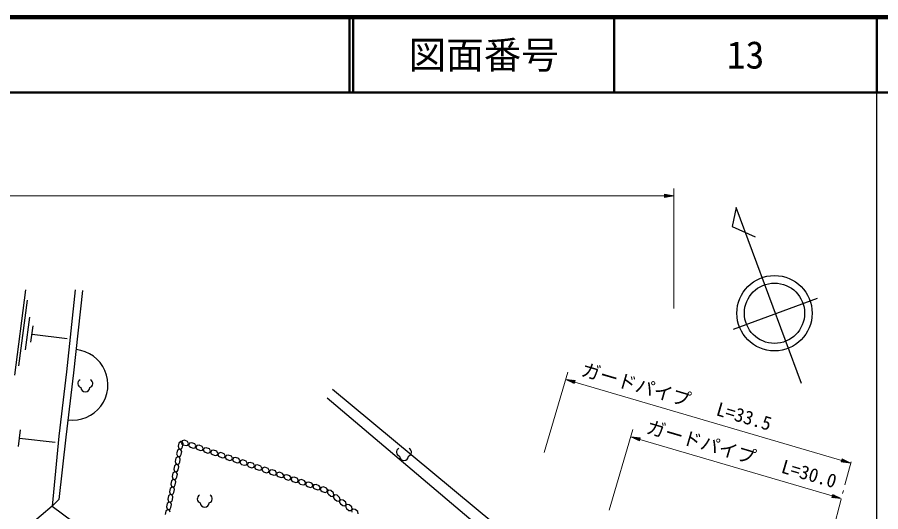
# Model space of a CAD drawing. Units: millimetres, scale not verified. Extents: x 40000 to 680000, y 20000 to 380000.
# Drawn here: x 464489 to 579500, y 314179 to 380000 of the extents above; entities that cross this region are included whole.
import ezdxf
from ezdxf.enums import TextEntityAlignment as Align

# ---------------------------------------------------------------- set-up
doc = ezdxf.new("R2010")
doc.units = ezdxf.units.MM
doc.header["$LTSCALE"] = 1000
for name, color, linetype, lineweight in [('M-BGD', 7, 'Continuous', 25), ('M-BMK-HTXT', 7, 'Continuous', 13), ('M-STR-HTXT', 7, 'Continuous', 13), ('M-TTL', 2, 'Continuous', 140), ('M-TTL-BAND', 7, 'Continuous', 25), ('M-TTL-LINE', 7, 'Continuous', 50)]:
    doc.layers.add(name, color=color, linetype=linetype, lineweight=lineweight)
doc.layers.add('M-TTL-TXT', color=7, linetype='Continuous')
doc.styles.add('ＭＳ ゴシック', font='')
doc.styles.get('ＭＳ ゴシック').set_extended_font_data('MS Gothic')

msp = doc.modelspace()

# ---------------------------------------------------------------- linework, layer by layer
at = {"layer": 'M-BGD'}
for p, q in [((560254, 354686), (559692, 352149)), ((568930, 331240), (560254, 354686)), ((559692, 352149), (562753, 350778)), ((464144, 332361), (465639, 343720)), ((472215, 343720), (471052, 332793)), ((473161, 343619), (471998, 332686)), ((464712, 333613), (465864, 342363)), ((559870, 338494), (571089, 342605)), ((465583, 335724), (466159, 340099)), ((466311, 336741), (466598, 338928)), ((466455, 337835), (471121, 337221)), ((471052, 332793), (470023, 324224)), ((471998, 332686), (470969, 324123)), ((506460, 330511), (527965, 312646)), ((505783, 329325), (526695, 311630)), ((464667, 322847), (464920, 325075)), ((464794, 323961), (469546, 323420)), ((470023, 324224), (469152, 314907)), ((470969, 324123), (470025, 315805)), ((486002, 323322), (485905, 322886)), ((486257, 323507), (486002, 323322)), ((486490, 323435), (486257, 323507)), ((486457, 323629), (486321, 323431)), ((486321, 323431), (486418, 323214)), ((486418, 323214), (486579, 323103)), ((486747, 323688), (486457, 323629)), ((486582, 323197), (486490, 323435)), ((486506, 322798), (486582, 323197)), ((487166, 323532), (486747, 323688)), ((487315, 323255), (487166, 323532)), ((487212, 323034), (487315, 323255)), ((487431, 323301), (487296, 323104)), ((487721, 323360), (487431, 323301)), ((488141, 323205), (487721, 323360)), ((488290, 322928), (488141, 323205)), ((485809, 322315), (485712, 321879)), ((486064, 322500), (485809, 322315)), ((485905, 322886), (486002, 322607)), ((486002, 322607), (486216, 322499)), ((486297, 322428), (486064, 322500)), ((486216, 322499), (486418, 322624)), ((486389, 322190), (486297, 322428)), ((486313, 321791), (486389, 322190)), ((486418, 322624), (486506, 322798)), ((486579, 323103), (486964, 322974)), ((486964, 322974), (487212, 323034)), ((487296, 323104), (487393, 322887)), ((487393, 322887), (487554, 322776)), ((487554, 322776), (487939, 322647)), ((487939, 322647), (488187, 322706)), ((488187, 322706), (488290, 322928)), ((488406, 322974), (488270, 322777)), ((488270, 322777), (488368, 322560)), ((488368, 322560), (488529, 322449)), ((488696, 323033), (488406, 322974)), ((488529, 322449), (488914, 322320)), ((489115, 322878), (488696, 323033)), ((488914, 322320), (489161, 322379)), ((489264, 322601), (489115, 322878)), ((489161, 322379), (489264, 322601)), ((489381, 322647), (489245, 322450)), ((489245, 322450), (489343, 322232)), ((489343, 322232), (489503, 322122)), ((489671, 322706), (489381, 322647)), ((489503, 322122), (489888, 321993)), ((490090, 322551), (489671, 322706)), ((489888, 321993), (490136, 322052)), ((490239, 322273), (490090, 322551)), ((490136, 322052), (490239, 322273)), ((490356, 322320), (490220, 322122)), ((490220, 322122), (490317, 321905)), ((490646, 322379), (490356, 322320)), ((491065, 322224), (490646, 322379)), ((491214, 321946), (491065, 322224)), ((491620, 322052), (491330, 321993)), ((492040, 321897), (491620, 322052)), ((485616, 321308), (485519, 320872)), ((485871, 321493), (485616, 321308)), ((485712, 321879), (485809, 321599)), ((485809, 321599), (486023, 321492)), ((486104, 321421), (485871, 321493)), ((486023, 321492), (486225, 321617)), ((486196, 321183), (486104, 321421)), ((486120, 320784), (486196, 321183)), ((486225, 321617), (486313, 321791)), ((490317, 321905), (490478, 321795)), ((490478, 321795), (490863, 321666)), ((490863, 321666), (491111, 321725)), ((491111, 321725), (491214, 321946)), ((491330, 321993), (491195, 321795)), ((491195, 321795), (491292, 321578)), ((491292, 321578), (491453, 321468)), ((491453, 321468), (491838, 321339)), ((491838, 321339), (492086, 321398)), ((492189, 321619), (492040, 321897)), ((492086, 321398), (492189, 321619)), ((492305, 321666), (492170, 321468)), ((492170, 321468), (492267, 321251)), ((492267, 321251), (492428, 321141)), ((492595, 321725), (492305, 321666)), ((492428, 321141), (492813, 321011)), ((493014, 321570), (492595, 321725)), ((492813, 321011), (493061, 321071)), ((493163, 321292), (493014, 321570)), ((493061, 321071), (493163, 321292)), ((493280, 321339), (493144, 321141)), ((493144, 321141), (493242, 320924)), ((493242, 320924), (493402, 320813)), ((493570, 321398), (493280, 321339)), ((493989, 321242), (493570, 321398)), ((494138, 320965), (493989, 321242)), ((494035, 320744), (494138, 320965)), ((494255, 321011), (494119, 320814)), ((494545, 321070), (494255, 321011)), ((494964, 320915), (494545, 321070)), ((495113, 320638), (494964, 320915)), ((485423, 320301), (485326, 319865)), ((485326, 319865), (485423, 319585)), ((485678, 320486), (485423, 320301)), ((485519, 320872), (485616, 320592)), ((485616, 320592), (485830, 320484)), ((485911, 320414), (485678, 320486)), ((485830, 320484), (486032, 320610)), ((485839, 319603), (485927, 319777)), ((486003, 320176), (485911, 320414)), ((485927, 319777), (486003, 320176)), ((486032, 320610), (486120, 320784)), ((493402, 320813), (493787, 320684)), ((493787, 320684), (494035, 320744)), ((494119, 320814), (494217, 320597)), ((494217, 320597), (494377, 320486)), ((494377, 320486), (494762, 320357)), ((494762, 320357), (495010, 320416)), ((495010, 320416), (495113, 320638)), ((495229, 320684), (495094, 320487)), ((495094, 320487), (495191, 320270)), ((495191, 320270), (495352, 320159)), ((495520, 320743), (495229, 320684)), ((495352, 320159), (495737, 320030)), ((495939, 320588), (495520, 320743)), ((495737, 320030), (495985, 320089)), ((496088, 320311), (495939, 320588)), ((495985, 320089), (496088, 320311)), ((496204, 320357), (496069, 320160)), ((496069, 320160), (496166, 319943)), ((496166, 319943), (496327, 319832)), ((496494, 320416), (496204, 320357)), ((496327, 319832), (496712, 319703)), ((496914, 320261), (496494, 320416)), ((496712, 319703), (496960, 319762)), ((497062, 319983), (496914, 320261)), ((496960, 319762), (497062, 319983)), ((497179, 320030), (497043, 319833)), ((497043, 319833), (497141, 319615)), ((497469, 320089), (497179, 320030)), ((497888, 319934), (497469, 320089)), ((498037, 319656), (497888, 319934)), ((498444, 319762), (498154, 319703)), ((498863, 319607), (498444, 319762)), ((485230, 319294), (485133, 318858)), ((485133, 318858), (485230, 318578)), ((485485, 319479), (485230, 319294)), ((485423, 319585), (485637, 319477)), ((485444, 318470), (485646, 318596)), ((485718, 319406), (485485, 319479)), ((485637, 319477), (485839, 319603)), ((485646, 318596), (485734, 318770)), ((485810, 319169), (485718, 319406)), ((485734, 318770), (485810, 319169)), ((497141, 319615), (497302, 319505)), ((497302, 319505), (497686, 319376)), ((497686, 319376), (497934, 319435)), ((497934, 319435), (498037, 319656)), ((498154, 319703), (498018, 319505)), ((498018, 319505), (498116, 319288)), ((498116, 319288), (498276, 319178)), ((498276, 319178), (498661, 319049)), ((498661, 319049), (498909, 319108)), ((499012, 319329), (498863, 319607)), ((498909, 319108), (499012, 319329)), ((499129, 319376), (498993, 319178)), ((498993, 319178), (499090, 318961)), ((499090, 318961), (499251, 318851)), ((499419, 319435), (499129, 319376)), ((499251, 318851), (499636, 318721)), ((499838, 319280), (499419, 319435)), ((499636, 318721), (499884, 318781)), ((499987, 319002), (499838, 319280)), ((499884, 318781), (499987, 319002)), ((500103, 319049), (499968, 318851)), ((499968, 318851), (500065, 318634)), ((500065, 318634), (500226, 318524)), ((500393, 319108), (500103, 319049)), ((500813, 318953), (500393, 319108)), ((500961, 318675), (500813, 318953)), ((500859, 318454), (500961, 318675)), ((501078, 318722), (500942, 318524)), ((501368, 318781), (501078, 318722)), ((501787, 318625), (501368, 318781)), ((501936, 318348), (501787, 318625)), ((485099, 317464), (484844, 317280)), ((485037, 318287), (484940, 317850)), ((484940, 317850), (485037, 317571)), ((485292, 318471), (485037, 318287)), ((485037, 317571), (485251, 317463)), ((485332, 317392), (485099, 317464)), ((485230, 318578), (485444, 318470)), ((485251, 317463), (485453, 317589)), ((485525, 318399), (485292, 318471)), ((485453, 317589), (485541, 317763)), ((485617, 318162), (485525, 318399)), ((485541, 317763), (485617, 318162)), ((500226, 318524), (500611, 318394)), ((500611, 318394), (500859, 318454)), ((500942, 318524), (501040, 318307)), ((501040, 318307), (501201, 318196)), ((501201, 318196), (501585, 318067)), ((501585, 318067), (501833, 318127)), ((501833, 318127), (501936, 318348)), ((502053, 318394), (501917, 318197)), ((501917, 318197), (502015, 317980)), ((502015, 317980), (502175, 317869)), ((502343, 318453), (502053, 318394)), ((502175, 317869), (502560, 317740)), ((502762, 318298), (502343, 318453)), ((502560, 317740), (502808, 317799)), ((502911, 318021), (502762, 318298)), ((502808, 317799), (502911, 318021)), ((503028, 318067), (502892, 317870)), ((502892, 317870), (502989, 317653)), ((502989, 317653), (503150, 317542)), ((503318, 318126), (503028, 318067)), ((503150, 317542), (503535, 317413)), ((503737, 317971), (503318, 318126)), ((503535, 317413), (503783, 317472)), ((503886, 317694), (503737, 317971)), ((503783, 317472), (503886, 317694)), ((504002, 317740), (503867, 317543)), ((503867, 317543), (503964, 317325)), ((504292, 317799), (504002, 317740)), ((504712, 317644), (504292, 317799)), ((504861, 317366), (504712, 317644)), ((505267, 317472), (504977, 317413)), ((505686, 317317), (505267, 317472)), ((484906, 316457), (484651, 316272)), ((484844, 317280), (484747, 316843)), ((484747, 316843), (484844, 316564)), ((484844, 316564), (485058, 316456)), ((485139, 316385), (484906, 316457)), ((485058, 316456), (485260, 316582)), ((485231, 316147), (485139, 316385)), ((485260, 316582), (485348, 316756)), ((485424, 317154), (485332, 317392)), ((485348, 316756), (485424, 317154)), ((503964, 317325), (504125, 317215)), ((504125, 317215), (504510, 317086)), ((504510, 317086), (504758, 317145)), ((504758, 317145), (504861, 317366)), ((504977, 317413), (504842, 317215)), ((504842, 317215), (504939, 316998)), ((504939, 316998), (505100, 316888)), ((505100, 316888), (505485, 316759)), ((505485, 316759), (505733, 316818)), ((505835, 317039), (505686, 317317)), ((505733, 316818), (505835, 317039)), ((505984, 317038), (505790, 316897)), ((505790, 316897), (505810, 316660)), ((505810, 316660), (505925, 316502)), ((505925, 316502), (506245, 316252)), ((506277, 316997), (505984, 317038)), ((506621, 316712), (506277, 316997)), ((506498, 316226), (506669, 316400)), ((506792, 316407), (506599, 316266)), ((506669, 316400), (506621, 316712)), ((507085, 316366), (506792, 316407)), ((507429, 316081), (507085, 316366)), ((470025, 315805), (469152, 314907)), ((484458, 315265), (484361, 314829)), ((484713, 315450), (484458, 315265)), ((484651, 316272), (484554, 315836)), ((484554, 315836), (484651, 315557)), ((484651, 315557), (484865, 315449)), ((484946, 315378), (484713, 315450)), ((484865, 315449), (485067, 315574)), ((485038, 315140), (484946, 315378)), ((484962, 314741), (485038, 315140)), ((485067, 315574), (485155, 315749)), ((485155, 315749), (485231, 316147)), ((506245, 316252), (506498, 316226)), ((506599, 316266), (506618, 316029)), ((506618, 316029), (506733, 315871)), ((506733, 315871), (507053, 315621)), ((507053, 315621), (507307, 315595)), ((507307, 315595), (507477, 315769)), ((507601, 315776), (507407, 315635)), ((507407, 315635), (507427, 315398)), ((507427, 315398), (507542, 315240)), ((507477, 315769), (507429, 316081)), ((507542, 315240), (507861, 314990)), ((507894, 315735), (507601, 315776)), ((508238, 315450), (507894, 315735)), ((508115, 314964), (508286, 315138)), ((508409, 315145), (508215, 315004)), ((508286, 315138), (508238, 315450)), ((508702, 315104), (508409, 315145)), ((469152, 314907), (466185, 312412)), ((469152, 314907), (473288, 311876)), ((484265, 314258), (484168, 313822)), ((484520, 314443), (484265, 314258)), ((484361, 314829), (484458, 314550)), ((484458, 314550), (484672, 314442)), ((484753, 314371), (484520, 314443)), ((484672, 314442), (484874, 314567)), ((484845, 314133), (484753, 314371)), ((484874, 314567), (484962, 314741)), ((507861, 314990), (508115, 314964)), ((508215, 315004), (508235, 314767)), ((508235, 314767), (508350, 314609)), ((508350, 314609), (508670, 314359)), ((508670, 314359), (508923, 314333)), ((509046, 314819), (508702, 315104)), ((508923, 314333), (509094, 314507)), ((509217, 314514), (509024, 314373)), ((509024, 314373), (509043, 314136)), ((509094, 314507), (509046, 314819)), ((509510, 314473), (509217, 314514)), ((509854, 314188), (509510, 314473)), ((509902, 313876), (509854, 314188))]:
    msp.add_line(p, q, dxfattribs=at)
for radius in [5016, 4013]:
    msp.add_circle((565351, 340604), radius, dxfattribs=at)
for centre, radius, start, end in [((471856, 331078), 4712, 262.53498, 84.27417), ((473084, 331248), 536, 116.08703, 255.33416), ((474012, 331248), 536, 284.66584, 63.91297), ((473548, 330729), 600, 180, 0), ((515535, 322102), 536, 116.08703, 255.33416), ((516464, 322102), 536, 284.66584, 63.91297), ((516000, 321583), 600, 180, 0), ((489005, 315891), 536, 116.08703, 255.33416), ((489933, 315891), 536, 284.66584, 63.91297), ((489469, 315373), 600, 180, 0)]:
    msp.add_arc(centre, radius, start, end, dxfattribs=at)
at = {"layer": 'M-BMK-HTXT'}
for p, q in [((574425, 316608), (574527, 316995)), ((572940, 311002), (574220, 315835))]:
    msp.add_line(p, q, dxfattribs=at)
at = {"layer": 'M-STR-HTXT'}
for p, q in [((551951, 341225), (551951, 357225)), ((550701, 356225), (178595, 356225)), ((551951, 356225), (550701, 356433)), ((550701, 356433), (550701, 356016)), ((550951, 356391), (550701, 356391)), ((550701, 356350), (551201, 356350)), ((551451, 356308), (550701, 356308)), ((550701, 356266), (551701, 356266)), ((551951, 356225), (550701, 356016)), ((551951, 356225), (550701, 356225)), ((550701, 356183), (551701, 356183)), ((551451, 356141), (550701, 356141)), ((550701, 356100), (551201, 356100)), ((550951, 356058), (550701, 356058)), ((534682, 322048), (537825, 332757)), ((537544, 331798), (538684, 331246)), ((537544, 331798), (538802, 331645)), ((537544, 331798), (538743, 331446)), ((538731, 331406), (537772, 331687)), ((538755, 331486), (537795, 331767)), ((538000, 331577), (538720, 331366)), ((538047, 331737), (538766, 331526)), ((538708, 331326), (538228, 331466)), ((538778, 331565), (538298, 331706)), ((538456, 331356), (538696, 331286)), ((538550, 331676), (538790, 331605)), ((538684, 331246), (538802, 331645)), ((538743, 331446), (575498, 320659)), ((543348, 314404), (546491, 325113)), ((546210, 324153), (547350, 323601)), ((546210, 324153), (547468, 324001)), ((546210, 324153), (547409, 323801)), ((547397, 323761), (546438, 324043)), ((547421, 323841), (546461, 324123)), ((546666, 323933), (547385, 323721)), ((546713, 324093), (547432, 323881)), ((547374, 323681), (546894, 323822)), ((547444, 323921), (546964, 324062)), ((547122, 323712), (547362, 323641)), ((547216, 324032), (547456, 323961)), ((547350, 323601), (547468, 324001)), ((547409, 323801), (573045, 316278)), ((574353, 321202), (574239, 320802)), ((574261, 320882), (574742, 320744)), ((574994, 320716), (574273, 320922)), ((574284, 320962), (575246, 320687)), ((575498, 320659), (574296, 321002)), ((574307, 321042), (575269, 320768)), ((575040, 320876), (574319, 321082)), ((574330, 321122), (574811, 320985)), ((574582, 321094), (574342, 321162)), ((575498, 320659), (574353, 321202)), ((575498, 320659), (574239, 320802)), ((574490, 320773), (574250, 320842)), ((574732, 317768), (575544, 320833)), ((574732, 317768), (575544, 320833)), ((573103, 316478), (572986, 316078)), ((573057, 316318), (574016, 316036)), ((573788, 316147), (573068, 316358)), ((573080, 316398), (573560, 316257)), ((573332, 316367), (573092, 316438)), ((574244, 315926), (573103, 316478)), ((574244, 315926), (572986, 316078)), ((573238, 316048), (572998, 316118)), ((573010, 316158), (573489, 316017)), ((573741, 315987), (573021, 316198)), ((573033, 316238), (573993, 315956)), ((574244, 315926), (573045, 316278))]:
    msp.add_line(p, q, dxfattribs=at)
at = {"layer": 'M-TTL'}
msp.add_line((680000, 380000), (40000, 380000), dxfattribs=at)
at = {"layer": 'M-TTL-BAND'}
msp.add_line((579000, 20000), (579000, 370000), dxfattribs=at)
at = {"layer": 'M-TTL-LINE'}
for p, q in [((508747, 380000), (508747, 370000)), ((509247, 380000), (509247, 370000)), ((543997, 380000), (543997, 370000)), ((579000, 380000), (579000, 370000)), ((40000, 370000), (680000, 370000))]:
    msp.add_line(p, q, dxfattribs=at)

# ---------------------------------------------------------------- texts
at = {"layer": 'M-STR-HTXT', "style": 'ＭＳ ゴシック'}
for s, p in [('ガードパイプ   L=33.5', (551895, 328107)), ('ガードパイプ   L=30.0', (560561, 320463))]:
    msp.add_text(s, height=1833, rotation=343.644, dxfattribs=at).set_placement(p, align=Align.BOTTOM_CENTER)
at = {"layer": 'M-TTL-TXT', "style": 'ＭＳ ゴシック'}
for s, p in [('図面番号', (526622, 375000)), ('13', (561497, 375000))]:
    msp.add_text(s, height=3666, dxfattribs=at).set_placement(p, align=Align.MIDDLE_CENTER)

doc.saveas('drawing.dxf')
